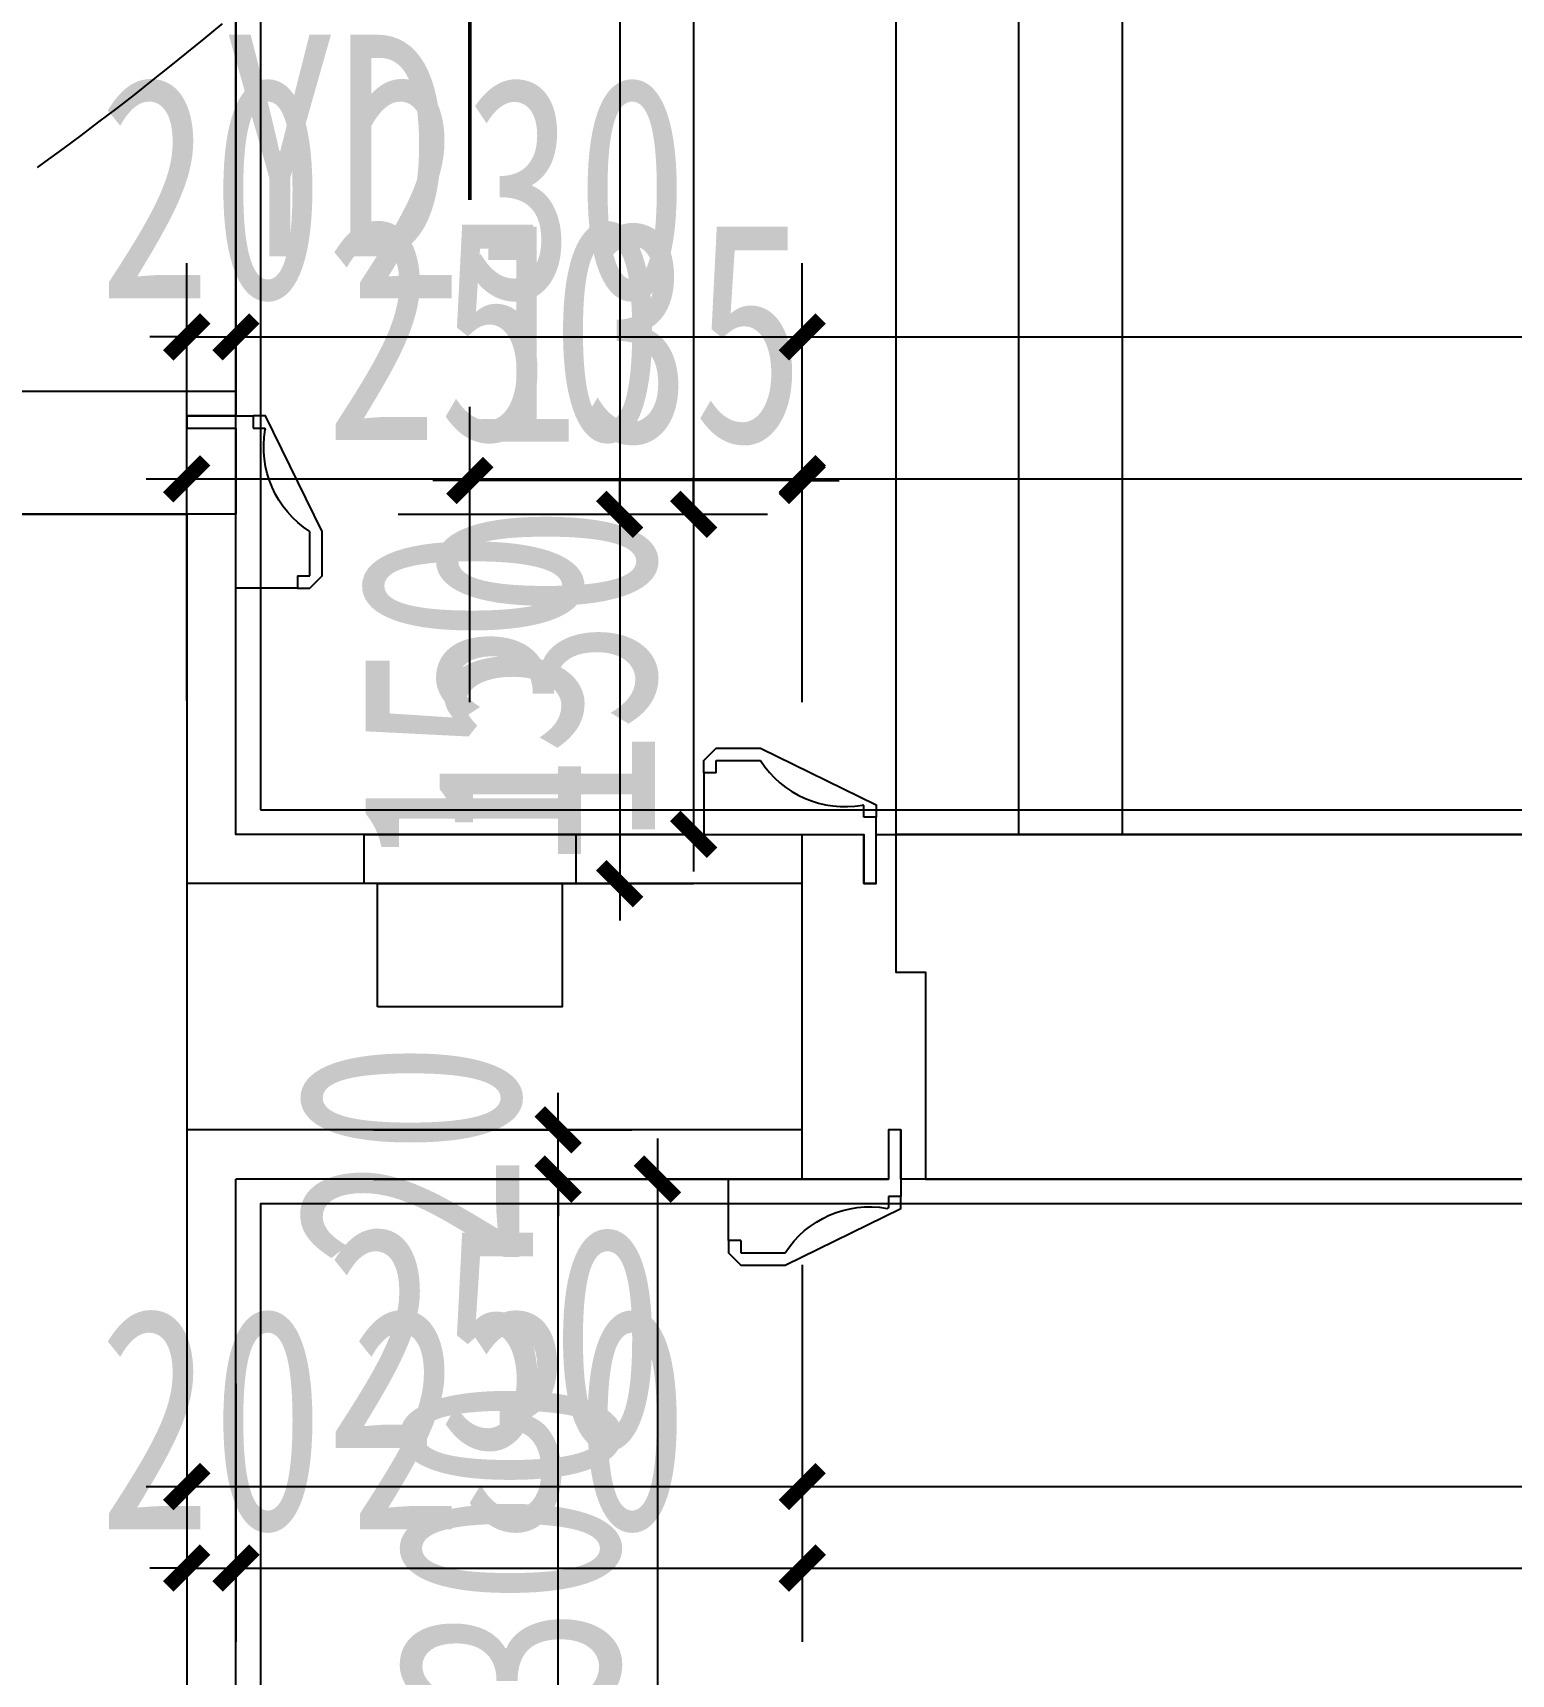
# Model space of a CAD drawing. Header units: millimetres. Extents: x -297 to 39764, y -29258 to 20315.
# Drawn here: x 9315 to 9915, y 10591 to 11258 of the extents above; entities that cross this region are included whole.
import ezdxf

# ---------------------------------------------------------------- set-up
doc = ezdxf.new("R2010")
doc.units = ezdxf.units.MM
doc.linetypes.add('DASH', pattern=[0.35, 0.25, -0.1])
doc.linetypes.add('HIDDEN', pattern=[9.525, 6.35, -3.175])
doc.layers.get('Defpoints').update_dxf_attribs({"color": 250})
for name, color, linetype in [('.P-墙体尺寸标注', 252, 'Continuous'), ('.p-灯具连线', 6, 'Continuous'), ('.P-装饰轮廓', 180, 'Continuous'), ('.P-门', 4, 'Continuous'), ('.P-门套', 141, 'Continuous'), ('.PC-天花造型', 163, 'Continuous'), ('.PF-地面轮廓细线', 75, 'Continuous'), ('.P完成面尺寸', 180, 'Continuous'), ('.ZD-强电开关', 183, 'Continuous'), ('.ZD-强电插座', 43, 'Continuous'), ('.ZD-插座标注', 252, 'Continuous'), ('A-Wall', 2, 'Continuous'), ('A-索引', 57, 'Continuous')]:
    doc.layers.add(name, color=color, linetype=linetype)
doc.styles.add('文字样式', font='', dxfattribs={"width": 0.75})
doc.styles.get('文字样式').set_extended_font_data('SimSun')
doc.dimstyles.new('西安1-40（内部尺寸）', dxfattribs={"dimscale": 30, "dimtxt": 3, "dimasz": 0.5, "dimexe": 1, "dimexo": 1, "dimgap": 0.5, "dimtad": 1, "dimdec": 0, "dimrnd": 5, "dimtxsty": '文字样式', "dimblk": 'ARCHTICK', "dimcen": 1, "dimdle": 0.55, "dimclrd": 252, "dimclre": 252, "dimclrt": 30, "dimadec": 0, "dimazin": 0, "dimtfac": 1, "dimtdec": 0, "dimtix": 1, "dimtmove": 2, "dimatfit": 3, "dimfxl": 5, "dimfxlon": 1, "dimarcsym": 0})

# ---------------------------------------------------------------- blocks, each defined once
blk = doc.blocks.new('A$C303A7B2C')
at = {"layer": '.P-门套', "ltscale": 300}
for p, q in [((-60, 25), (-60, 30)), ((-60, 30), (-42, 30)), ((-60, 25), (-65, 25)), ((-65, 25), (-65, 0)), ((0, 7), (0, 11.4)), ((5, 7), (0, 7)), ((5, -20), (5, 7)), ((-65, 0), (0, 0)), ((0, -20), (0, 0)), ((5, -20), (0, -20))]:
    blk.add_line(p, q, dxfattribs=at)
for centre, radius, start, end in [((-7.69, 52.05), 40.79, 212.7332, 280.03096), ((-0.5, 11.4), 0.5, 0, 100.03096)]:
    blk.add_arc(centre, radius, start, end, dxfattribs=at)
at = {"layer": 'A-索引', "color": 5}
blk.add_lwpolyline([(-65, 25), (-65, 30), (-60, 35), (-42, 35), (5, 12), (5, 7)], dxfattribs=at)
blk = doc.blocks.new('*U68')
at = {"layer": '.P-门套', "ltscale": 15}
blk.add_lwpolyline([(150, 760), (130, 760), (130, 765), (150, 765), (150, 800), (0, 800), (0, 775), (20, 775), (20, 770), (0, 770), (0, 762), (0, 762), (56, 762), (56, 750), (150, 750)], close=True, dxfattribs=at)
at = {"layer": '.P-门套', "linetype": 'ByBlock', "rotation": 270}
blk.add_blockref('A$C303A7B2C', (150, 765), dxfattribs=at)
blk = doc.blocks.new('*U566')
at = {"layer": '.P-门'}
blk.add_lwpolyline([(0, 88), (-724, 88), (-724, 38), (0, 38)], close=True, dxfattribs=at)
at = {"layer": '.P-门', "color": 250, "linetype": 'DASH', "ltscale": 15}
blk.add_arc((-1.11, 39.11), 722.89, 89.91184, 180.08816, dxfattribs=at)
at = {"layer": '.P-门套', "ltscale": 15}
blk.add_lwpolyline([(140, 40), (120, 40), (120, 35), (140, 35), (140, 0), (0, 0), (0, 25), (20, 25), (20, 30), (0, 30), (0, 38), (0, 38), (56, 38), (56, 50), (140, 50)], close=True, dxfattribs=at)
at = {"layer": '.P-门套', "linetype": 'ByBlock', "xscale": -1, "rotation": 270}
blk.add_blockref('A$C303A7B2C', (140, 35), dxfattribs=at)
at = {"layer": '.P-门套', "linetype": 'ByBlock', "rotation": 90}
blk.add_blockref('A$C303A7B2C', (0, 25), dxfattribs=at)
blk = doc.blocks.new('_ArchTick')
at = {"color": 0, "linetype": 'ByBlock', "const_width": 0.4}
blk.add_lwpolyline([(-0.5, -0.5), (0.5, 0.5)], dxfattribs=at)
blk = doc.blocks.new('*D340')
at = {"layer": '.P-墙体尺寸标注', "color": 252, "linetype": 'ByBlock', "lineweight": -2, "transparency": 16777216}
for p, q in [((9553.36, 11879.01), (9553.36, 11046.01)), ((9463.36, 11862.51), (9583.36, 11862.51)), ((9463.36, 11062.51), (9583.36, 11062.51))]:
    blk.add_line(p, q, dxfattribs=at)
at = {"layer": 'Defpoints', "color": 0, "linetype": 'ByBlock', "transparency": 16777216}
for p in [(9377.51, 11862.51), (9377.51, 11062.51, 0), (9553.36, 11062.51)]:
    blk.add_point(p, dxfattribs=at)
at = {"layer": '.P-墙体尺寸标注', "color": 252, "linetype": 'ByBlock', "lineweight": -2, "transparency": 16777216, "xscale": 15, "yscale": 15, "zscale": 15}
for p, rotation in [((9553.36, 11862.51), 90), ((9553.36, 11062.51), 270)]:
    blk.add_blockref('_ArchTick', p, dxfattribs=dict(at, rotation=rotation))
at = {"layer": '.P-墙体尺寸标注', "color": 30, "linetype": 'ByBlock', "transparency": 16777216, "insert": (9493.36, 11462.51), "char_height": 90, "attachment_point": 5, "rotation": 90, "style": '文字样式'}
blk.add_mtext('800', dxfattribs=at)
blk = doc.blocks.new('*D341')
at = {"layer": '.P-墙体尺寸标注', "color": 252, "linetype": 'ByBlock', "lineweight": -2, "transparency": 16777216}
for p, q in [((9553.36, 11062.51), (9553.36, 11077.51)), ((9463.36, 11062.51), (9583.36, 11062.51)), ((9553.36, 11062.51), (9553.36, 10912.51)), ((9463.36, 10912.51), (9583.36, 10912.51)), ((9553.36, 10912.51), (9553.36, 10897.51))]:
    blk.add_line(p, q, dxfattribs=at)
at = {"layer": 'Defpoints', "color": 0, "linetype": 'ByBlock', "transparency": 16777216}
for p in [(9377.51, 11062.51, 0), (9377.51, 10912.51, 0), (9553.36, 10912.51)]:
    blk.add_point(p, dxfattribs=at)
at = {"layer": '.P-墙体尺寸标注', "color": 252, "linetype": 'ByBlock', "lineweight": -2, "transparency": 16777216, "xscale": 15, "yscale": 15, "zscale": 15}
for p, rotation in [((9553.36, 11062.51), 270), ((9553.36, 10912.51), 90)]:
    blk.add_blockref('_ArchTick', p, dxfattribs=dict(at, rotation=rotation))
at = {"layer": '.P-墙体尺寸标注', "color": 30, "linetype": 'ByBlock', "transparency": 16777216, "insert": (9493.36, 10987.51), "char_height": 90, "attachment_point": 5, "rotation": 90, "style": '文字样式'}
blk.add_mtext('150', dxfattribs=at)
blk = doc.blocks.new('*D343')
at = {"layer": '.P-墙体尺寸标注', "color": 252, "linetype": 'ByBlock', "lineweight": -2, "transparency": 16777216}
for p, q in [((9377.51, 10757.63), (9377.51, 10637.63)), ((9627.51, 10757.63), (9627.51, 10637.63)), ((9361.01, 10667.63), (9644.01, 10667.63))]:
    blk.add_line(p, q, dxfattribs=at)
at = {"layer": 'Defpoints', "color": 0, "linetype": 'ByBlock', "transparency": 16777216}
for p in [(9377.51, 10812.51, 0), (9627.51, 10812.51, 0), (9627.51, 10667.63)]:
    blk.add_point(p, dxfattribs=at)
at = {"layer": '.P-墙体尺寸标注', "color": 252, "linetype": 'ByBlock', "lineweight": -2, "transparency": 16777216, "xscale": 15, "yscale": 15, "zscale": 15, "rotation": 180}
blk.add_blockref('_ArchTick', (9377.51, 10667.63), dxfattribs=at)
at = {"layer": '.P-墙体尺寸标注', "color": 252, "linetype": 'ByBlock', "lineweight": -2, "transparency": 16777216, "xscale": 15, "yscale": 15, "zscale": 15}
blk.add_blockref('_ArchTick', (9627.51, 10667.63), dxfattribs=at)
at = {"layer": '.P-墙体尺寸标注', "color": 30, "linetype": 'ByBlock', "transparency": 16777216, "insert": (9502.51, 10727.63), "char_height": 90, "attachment_point": 5, "style": '文字样式'}
blk.add_mtext('250', dxfattribs=at)
blk = doc.blocks.new('*D344')
at = {"layer": '.P-墙体尺寸标注', "color": 252, "linetype": 'ByBlock', "lineweight": -2, "transparency": 16777216}
for p, q in [((9627.51, 10757.63), (9627.51, 10637.63)), ((10427.51, 10757.63), (10427.51, 10637.63)), ((9611.01, 10667.63), (10444.01, 10667.63))]:
    blk.add_line(p, q, dxfattribs=at)
at = {"layer": 'Defpoints', "color": 0, "linetype": 'ByBlock', "transparency": 16777216}
for p in [(9627.51, 10812.51, 0), (10427.51, 10812.51, 0), (10427.51, 10667.63)]:
    blk.add_point(p, dxfattribs=at)
at = {"layer": '.P-墙体尺寸标注', "color": 252, "linetype": 'ByBlock', "lineweight": -2, "transparency": 16777216, "xscale": 15, "yscale": 15, "zscale": 15, "rotation": 180}
blk.add_blockref('_ArchTick', (9627.51, 10667.63), dxfattribs=at)
at = {"layer": '.P-墙体尺寸标注', "color": 252, "linetype": 'ByBlock', "lineweight": -2, "transparency": 16777216, "xscale": 15, "yscale": 15, "zscale": 15}
blk.add_blockref('_ArchTick', (10427.51, 10667.63), dxfattribs=at)
at = {"layer": '.P-墙体尺寸标注', "color": 30, "linetype": 'ByBlock', "transparency": 16777216, "insert": (10027.51, 10727.63), "char_height": 90, "attachment_point": 5, "style": '文字样式'}
blk.add_mtext('800', dxfattribs=at)
blk = doc.blocks.new('*D346')
at = {"layer": '.P-墙体尺寸标注', "color": 252, "linetype": 'ByBlock', "lineweight": -2, "transparency": 16777216}
for p, q in [((9377.51, 10986.93), (9377.51, 11106.93)), ((9627.51, 10986.93), (9627.51, 11106.93)), ((9361.01, 11076.93), (9644.01, 11076.93))]:
    blk.add_line(p, q, dxfattribs=at)
at = {"layer": 'Defpoints', "color": 0, "linetype": 'ByBlock', "transparency": 16777216}
for p in [(9627.51, 11076.93), (9377.51, 10912.51, 0), (9627.51, 10912.51, 0)]:
    blk.add_point(p, dxfattribs=at)
at = {"layer": '.P-墙体尺寸标注', "color": 252, "linetype": 'ByBlock', "lineweight": -2, "transparency": 16777216, "xscale": 15, "yscale": 15, "zscale": 15, "rotation": 180}
blk.add_blockref('_ArchTick', (9377.51, 11076.93), dxfattribs=at)
at = {"layer": '.P-墙体尺寸标注', "color": 252, "linetype": 'ByBlock', "lineweight": -2, "transparency": 16777216, "xscale": 15, "yscale": 15, "zscale": 15}
blk.add_blockref('_ArchTick', (9627.51, 11076.93), dxfattribs=at)
at = {"layer": '.P-墙体尺寸标注', "color": 30, "linetype": 'ByBlock', "transparency": 16777216, "insert": (9502.51, 11136.93), "char_height": 90, "attachment_point": 5, "style": '文字样式'}
blk.add_mtext('250', dxfattribs=at)
blk = doc.blocks.new('*D347')
at = {"layer": '.P-墙体尺寸标注', "color": 252, "linetype": 'ByBlock', "lineweight": -2, "transparency": 16777216}
for p, q in [((9627.51, 10986.93), (9627.51, 11106.93)), ((10427.51, 10986.93), (10427.51, 11106.93)), ((9611.01, 11076.93), (10444.01, 11076.93))]:
    blk.add_line(p, q, dxfattribs=at)
at = {"layer": 'Defpoints', "color": 0, "linetype": 'ByBlock', "transparency": 16777216}
for p in [(10427.51, 11076.93), (9627.51, 10912.51, 0), (10427.51, 10912.51, 0)]:
    blk.add_point(p, dxfattribs=at)
at = {"layer": '.P-墙体尺寸标注', "color": 252, "linetype": 'ByBlock', "lineweight": -2, "transparency": 16777216, "xscale": 15, "yscale": 15, "zscale": 15, "rotation": 180}
blk.add_blockref('_ArchTick', (9627.51, 11076.93), dxfattribs=at)
at = {"layer": '.P-墙体尺寸标注', "color": 252, "linetype": 'ByBlock', "lineweight": -2, "transparency": 16777216, "xscale": 15, "yscale": 15, "zscale": 15}
blk.add_blockref('_ArchTick', (10427.51, 11076.93), dxfattribs=at)
at = {"layer": '.P-墙体尺寸标注', "color": 30, "linetype": 'ByBlock', "transparency": 16777216, "insert": (10027.51, 11136.93), "char_height": 90, "attachment_point": 5, "style": '文字样式'}
blk.add_mtext('800', dxfattribs=at)
blk = doc.blocks.new('2312')
at = {"layer": '.ZD-强电开关', "color": 6, "linetype": 'ByBlock', "ltscale": 0.1}
for points in [[(-50, 43), (-50, -43), (-70, -43), (-70, 43)], [(0, -37.5), (-50, -37.5), (-50, 37.5), (0, 37.5)]]:
    blk.add_lwpolyline(points, close=True, dxfattribs=at)
blk = doc.blocks.new('墙面强电插座')
at = {"linetype": 'ByBlock'}
h = blk.add_hatch(color=256, dxfattribs=at)
h.dxf.hatch_style = 1
h.paths.add_polyline_path([(0, 120, 0.414214), (100, 220), (0, 220)])
h.paths.add_polyline_path([(0, 220), (-100, 220, 0.414214), (0, 120)])
blk.add_line((100, 220), (-100, 220), dxfattribs=at)
for p, q in [((0, 220), (0, 0)), ((-120, 120), (120, 120))]:
    blk.add_line(p, q)
at = {"const_width": 2}
for points in [[(0, 0), (0, 220)], [(-120, 120), (120, 120)]]:
    blk.add_lwpolyline(points, dxfattribs=at)
at = {"linetype": 'ByBlock'}
blk.add_arc((0, 220), 100, 180, 0, dxfattribs=at)
blk = doc.blocks.new('夜灯插座')
at = {"layer": '.ZD-强电插座', "xscale": -0.75, "yscale": 0.75, "zscale": 0.75}
blk.add_blockref('墙面强电插座', (240618.73, 62241.45), dxfattribs=at)
at = {"layer": '.ZD-强电插座', "style": '文字样式', "width": 0.75}
blk.add_attdef('YD', (240643.97, 62232.46), '', height=90, dxfattribs=at)
blk = doc.blocks.new('*D1145')
at = {"layer": '.ZD-插座标注', "color": 252, "linetype": 'ByBlock', "lineweight": -2, "transparency": 16777216}
for p, q in [((9492.51, 10986.22), (9492.51, 11106.22)), ((9627.51, 10986.22), (9627.51, 11106.22)), ((9492.51, 11076.22), (9477.51, 11076.22)), ((9627.51, 11076.22), (9492.51, 11076.22)), ((9627.51, 11076.22), (9642.51, 11076.22))]:
    blk.add_line(p, q, dxfattribs=at)
at = {"layer": 'Defpoints', "color": 0, "linetype": 'ByBlock', "transparency": 16777216}
for p in [(9492.51, 11076.22), (9492.51, 10912.51, 0), (9627.51, 10912.51, 0)]:
    blk.add_point(p, dxfattribs=at)
at = {"layer": '.ZD-插座标注', "color": 252, "linetype": 'ByBlock', "lineweight": -2, "transparency": 16777216, "xscale": 15, "yscale": 15, "zscale": 15}
blk.add_blockref('_ArchTick', (9492.51, 11076.22), dxfattribs=at)
at = {"layer": '.ZD-插座标注', "color": 252, "linetype": 'ByBlock', "lineweight": -2, "transparency": 16777216, "xscale": 15, "yscale": 15, "zscale": 15, "rotation": 180}
blk.add_blockref('_ArchTick', (9627.51, 11076.22), dxfattribs=at)
at = {"layer": '.ZD-插座标注', "color": 30, "linetype": 'ByBlock', "transparency": 16777216, "insert": (9560.01, 11136.22), "char_height": 90, "attachment_point": 5, "style": '文字样式'}
blk.add_mtext('135', dxfattribs=at)
blk = doc.blocks.new('*D1278')
at = {"layer": '.P完成面尺寸', "color": 252, "linetype": 'ByBlock', "lineweight": -2, "transparency": 16777216}
for p, q in [((9377.51, 10709.55), (9377.51, 10604.55)), ((9397.51, 10709.55), (9397.51, 10604.55)), ((9377.51, 10634.55), (9362.51, 10634.55)), ((9377.51, 10634.55), (9397.51, 10634.55)), ((9397.51, 10634.55), (9412.51, 10634.55))]:
    blk.add_line(p, q, dxfattribs=at)
at = {"layer": 'Defpoints', "color": 0, "linetype": 'ByBlock', "transparency": 16777216}
for p in [(9377.51, 10812.51, 0), (9397.51, 10792.51, 0), (9397.51, 10634.55)]:
    blk.add_point(p, dxfattribs=at)
at = {"layer": '.P完成面尺寸', "color": 252, "linetype": 'ByBlock', "lineweight": -2, "transparency": 16777216, "xscale": 15, "yscale": 15, "zscale": 15}
blk.add_blockref('_ArchTick', (9377.51, 10634.55), dxfattribs=at)
at = {"layer": '.P完成面尺寸', "color": 252, "linetype": 'ByBlock', "lineweight": -2, "transparency": 16777216, "xscale": 15, "yscale": 15, "zscale": 15, "rotation": 180}
blk.add_blockref('_ArchTick', (9397.51, 10634.55), dxfattribs=at)
at = {"layer": '.P完成面尺寸', "color": 30, "linetype": 'ByBlock', "transparency": 16777216, "insert": (9387.51, 10694.55), "char_height": 90, "attachment_point": 5, "style": '文字样式'}
blk.add_mtext('20', dxfattribs=at)
blk = doc.blocks.new('*D1279')
at = {"layer": '.P完成面尺寸', "color": 252, "linetype": 'ByBlock', "lineweight": -2, "transparency": 16777216}
for p, q in [((9397.51, 10709.55), (9397.51, 10604.55)), ((9627.51, 10709.55), (9627.51, 10604.55)), ((9381.01, 10634.55), (9644.01, 10634.55))]:
    blk.add_line(p, q, dxfattribs=at)
at = {"layer": 'Defpoints', "color": 0, "linetype": 'ByBlock', "transparency": 16777216}
for p in [(9397.51, 10792.51, 0), (9627.51, 10792.51, 0), (9627.51, 10634.55)]:
    blk.add_point(p, dxfattribs=at)
at = {"layer": '.P完成面尺寸', "color": 252, "linetype": 'ByBlock', "lineweight": -2, "transparency": 16777216, "xscale": 15, "yscale": 15, "zscale": 15, "rotation": 180}
blk.add_blockref('_ArchTick', (9397.51, 10634.55), dxfattribs=at)
at = {"layer": '.P完成面尺寸', "color": 252, "linetype": 'ByBlock', "lineweight": -2, "transparency": 16777216, "xscale": 15, "yscale": 15, "zscale": 15}
blk.add_blockref('_ArchTick', (9627.51, 10634.55), dxfattribs=at)
at = {"layer": '.P完成面尺寸', "color": 30, "linetype": 'ByBlock', "transparency": 16777216, "insert": (9512.51, 10694.55), "char_height": 90, "attachment_point": 5, "style": '文字样式'}
blk.add_mtext('230', dxfattribs=at)
blk = doc.blocks.new('*D1280')
at = {"layer": '.P完成面尺寸', "color": 252, "linetype": 'ByBlock', "lineweight": -2, "transparency": 16777216}
for p, q in [((9627.51, 10709.55), (9627.51, 10604.55)), ((10427.51, 10709.55), (10427.51, 10604.55)), ((9611.01, 10634.55), (10444.01, 10634.55))]:
    blk.add_line(p, q, dxfattribs=at)
at = {"layer": 'Defpoints', "color": 0, "linetype": 'ByBlock', "transparency": 16777216}
for p in [(9627.51, 10792.51, 0), (10427.51, 10792.51, 0), (10427.51, 10634.55)]:
    blk.add_point(p, dxfattribs=at)
at = {"layer": '.P完成面尺寸', "color": 252, "linetype": 'ByBlock', "lineweight": -2, "transparency": 16777216, "xscale": 15, "yscale": 15, "zscale": 15, "rotation": 180}
blk.add_blockref('_ArchTick', (9627.51, 10634.55), dxfattribs=at)
at = {"layer": '.P完成面尺寸', "color": 252, "linetype": 'ByBlock', "lineweight": -2, "transparency": 16777216, "xscale": 15, "yscale": 15, "zscale": 15}
blk.add_blockref('_ArchTick', (10427.51, 10634.55), dxfattribs=at)
at = {"layer": '.P完成面尺寸', "color": 30, "linetype": 'ByBlock', "transparency": 16777216, "insert": (10027.51, 10694.55), "char_height": 90, "attachment_point": 5, "style": '文字样式'}
blk.add_mtext('800', dxfattribs=at)
blk = doc.blocks.new('*D1283')
at = {"layer": '.P完成面尺寸', "color": 252, "linetype": 'ByBlock', "lineweight": -2, "transparency": 16777216}
for p, q in [((9528.34, 9366.01), (9528.34, 10809.01)), ((9453.34, 10792.51), (9558.34, 10792.51)), ((9453.34, 9382.51), (9558.34, 9382.51))]:
    blk.add_line(p, q, dxfattribs=at)
at = {"layer": 'Defpoints', "color": 0, "linetype": 'ByBlock', "transparency": 16777216}
for p in [(9397.51, 10792.51, 0), (9528.34, 10792.51), (9397.51, 9382.51, 0)]:
    blk.add_point(p, dxfattribs=at)
at = {"layer": '.P完成面尺寸', "color": 252, "linetype": 'ByBlock', "lineweight": -2, "transparency": 16777216, "xscale": 15, "yscale": 15, "zscale": 15}
for p, rotation in [((9528.34, 10792.51), 90), ((9528.34, 9382.51), 270)]:
    blk.add_blockref('_ArchTick', p, dxfattribs=dict(at, rotation=rotation))
at = {"layer": '.P完成面尺寸', "color": 30, "linetype": 'ByBlock', "transparency": 16777216, "insert": (9468.34, 10087.51), "char_height": 90, "attachment_point": 5, "rotation": 90, "style": '文字样式'}
blk.add_mtext('1410', dxfattribs=at)
blk = doc.blocks.new('*D1284')
at = {"layer": '.P完成面尺寸', "color": 252, "linetype": 'ByBlock', "lineweight": -2, "transparency": 16777216}
for p, q in [((9528.34, 10812.51), (9528.34, 10827.51)), ((9453.34, 10812.51), (9558.34, 10812.51)), ((9528.34, 10792.51), (9528.34, 10812.51)), ((9453.34, 10792.51), (9558.34, 10792.51)), ((9528.34, 10792.51), (9528.34, 10777.51))]:
    blk.add_line(p, q, dxfattribs=at)
at = {"layer": 'Defpoints', "color": 0, "linetype": 'ByBlock', "transparency": 16777216}
for p in [(9377.51, 10812.51, 0), (9528.34, 10812.51), (9397.51, 10792.51, 0)]:
    blk.add_point(p, dxfattribs=at)
at = {"layer": '.P完成面尺寸', "color": 252, "linetype": 'ByBlock', "lineweight": -2, "transparency": 16777216, "xscale": 15, "yscale": 15, "zscale": 15}
for p, rotation in [((9528.34, 10812.51), 270), ((9528.34, 10792.51), 90)]:
    blk.add_blockref('_ArchTick', p, dxfattribs=dict(at, rotation=rotation))
at = {"layer": '.P完成面尺寸', "color": 30, "linetype": 'ByBlock', "transparency": 16777216, "insert": (9468.34, 10802.51), "char_height": 90, "attachment_point": 5, "rotation": 90, "style": '文字样式'}
blk.add_mtext('20', dxfattribs=at)
blk = doc.blocks.new('*D1341')
at = {"layer": '.P完成面尺寸', "color": 252, "linetype": 'ByBlock', "lineweight": -2, "transparency": 16777216}
for p, q in [((9377.51, 11059.56), (9377.51, 11164.56)), ((9397.51, 11059.56), (9397.51, 11164.56)), ((9377.51, 11134.56), (9362.51, 11134.56)), ((9377.51, 11134.56), (9397.51, 11134.56)), ((9397.51, 11134.56), (9412.51, 11134.56))]:
    blk.add_line(p, q, dxfattribs=at)
at = {"layer": 'Defpoints', "color": 0, "linetype": 'ByBlock', "transparency": 16777216}
for p in [(9397.51, 11134.56), (9397.51, 10932.51, 0), (9377.51, 10912.51, 0)]:
    blk.add_point(p, dxfattribs=at)
at = {"layer": '.P完成面尺寸', "color": 252, "linetype": 'ByBlock', "lineweight": -2, "transparency": 16777216, "xscale": 15, "yscale": 15, "zscale": 15}
blk.add_blockref('_ArchTick', (9377.51, 11134.56), dxfattribs=at)
at = {"layer": '.P完成面尺寸', "color": 252, "linetype": 'ByBlock', "lineweight": -2, "transparency": 16777216, "xscale": 15, "yscale": 15, "zscale": 15, "rotation": 180}
blk.add_blockref('_ArchTick', (9397.51, 11134.56), dxfattribs=at)
at = {"layer": '.P完成面尺寸', "color": 30, "linetype": 'ByBlock', "transparency": 16777216, "insert": (9387.51, 11194.56), "char_height": 90, "attachment_point": 5, "style": '文字样式'}
blk.add_mtext('20', dxfattribs=at)
blk = doc.blocks.new('*D1342')
at = {"layer": '.P完成面尺寸', "color": 252, "linetype": 'ByBlock', "lineweight": -2, "transparency": 16777216}
for p, q in [((9397.51, 11059.56), (9397.51, 11164.56)), ((9627.51, 11059.56), (9627.51, 11164.56)), ((9381.01, 11134.56), (9644.01, 11134.56))]:
    blk.add_line(p, q, dxfattribs=at)
at = {"layer": 'Defpoints', "color": 0, "linetype": 'ByBlock', "transparency": 16777216}
for p in [(9627.51, 11134.56), (9397.51, 10932.51, 0), (9627.51, 10932.51, 0)]:
    blk.add_point(p, dxfattribs=at)
at = {"layer": '.P完成面尺寸', "color": 252, "linetype": 'ByBlock', "lineweight": -2, "transparency": 16777216, "xscale": 15, "yscale": 15, "zscale": 15, "rotation": 180}
blk.add_blockref('_ArchTick', (9397.51, 11134.56), dxfattribs=at)
at = {"layer": '.P完成面尺寸', "color": 252, "linetype": 'ByBlock', "lineweight": -2, "transparency": 16777216, "xscale": 15, "yscale": 15, "zscale": 15}
blk.add_blockref('_ArchTick', (9627.51, 11134.56), dxfattribs=at)
at = {"layer": '.P完成面尺寸', "color": 30, "linetype": 'ByBlock', "transparency": 16777216, "insert": (9512.51, 11194.56), "char_height": 90, "attachment_point": 5, "style": '文字样式'}
blk.add_mtext('230', dxfattribs=at)
blk = doc.blocks.new('*D1343')
at = {"layer": '.P完成面尺寸', "color": 252, "linetype": 'ByBlock', "lineweight": -2, "transparency": 16777216}
for p, q in [((9627.51, 11059.56), (9627.51, 11164.56)), ((10427.51, 11059.56), (10427.51, 11164.56)), ((9611.01, 11134.56), (10444.01, 11134.56))]:
    blk.add_line(p, q, dxfattribs=at)
at = {"layer": 'Defpoints', "color": 0, "linetype": 'ByBlock', "transparency": 16777216}
for p in [(10427.51, 11134.56), (9627.51, 10932.51, 0), (10427.51, 10912.51, 0)]:
    blk.add_point(p, dxfattribs=at)
at = {"layer": '.P完成面尺寸', "color": 252, "linetype": 'ByBlock', "lineweight": -2, "transparency": 16777216, "xscale": 15, "yscale": 15, "zscale": 15, "rotation": 180}
blk.add_blockref('_ArchTick', (9627.51, 11134.56), dxfattribs=at)
at = {"layer": '.P完成面尺寸', "color": 252, "linetype": 'ByBlock', "lineweight": -2, "transparency": 16777216, "xscale": 15, "yscale": 15, "zscale": 15}
blk.add_blockref('_ArchTick', (10427.51, 11134.56), dxfattribs=at)
at = {"layer": '.P完成面尺寸', "color": 30, "linetype": 'ByBlock', "transparency": 16777216, "insert": (10027.51, 11194.56), "char_height": 90, "attachment_point": 5, "style": '文字样式'}
blk.add_mtext('800', dxfattribs=at)
blk = doc.blocks.new('*D1347')
at = {"layer": '.P完成面尺寸', "color": 252, "linetype": 'ByBlock', "lineweight": -2, "transparency": 16777216}
for p, q in [((9583.4, 11879.01), (9583.4, 11046.01)), ((9508.4, 11862.51), (9613.4, 11862.51)), ((9508.4, 11062.51), (9613.4, 11062.51))]:
    blk.add_line(p, q, dxfattribs=at)
at = {"layer": 'Defpoints', "color": 0, "linetype": 'ByBlock', "transparency": 16777216}
for p in [(9397.51, 11862.51, 0), (9397.51, 11062.51, 0), (9583.4, 11062.51)]:
    blk.add_point(p, dxfattribs=at)
at = {"layer": '.P完成面尺寸', "color": 252, "linetype": 'ByBlock', "lineweight": -2, "transparency": 16777216, "xscale": 15, "yscale": 15, "zscale": 15}
for p, rotation in [((9583.4, 11862.51), 90), ((9583.4, 11062.51), 270)]:
    blk.add_blockref('_ArchTick', p, dxfattribs=dict(at, rotation=rotation))
at = {"layer": '.P完成面尺寸', "color": 30, "linetype": 'ByBlock', "transparency": 16777216, "insert": (9523.4, 11462.51), "char_height": 90, "attachment_point": 5, "rotation": 90, "style": '文字样式'}
blk.add_mtext('800', dxfattribs=at)
blk = doc.blocks.new('*D1348')
at = {"layer": '.P完成面尺寸', "color": 252, "linetype": 'ByBlock', "lineweight": -2, "transparency": 16777216}
for p, q in [((9583.4, 11062.51), (9583.4, 11077.51)), ((9508.4, 11062.51), (9613.4, 11062.51)), ((9583.4, 11062.51), (9583.4, 10932.51)), ((9508.4, 10932.51), (9613.4, 10932.51)), ((9583.4, 10932.51), (9583.4, 10917.51))]:
    blk.add_line(p, q, dxfattribs=at)
at = {"layer": 'Defpoints', "color": 0, "linetype": 'ByBlock', "transparency": 16777216}
for p in [(9397.51, 11062.51, 0), (9397.51, 10932.51, 0), (9583.4, 10932.51)]:
    blk.add_point(p, dxfattribs=at)
at = {"layer": '.P完成面尺寸', "color": 252, "linetype": 'ByBlock', "lineweight": -2, "transparency": 16777216, "xscale": 15, "yscale": 15, "zscale": 15}
for p, rotation in [((9583.4, 11062.51), 270), ((9583.4, 10932.51), 90)]:
    blk.add_blockref('_ArchTick', p, dxfattribs=dict(at, rotation=rotation))
at = {"layer": '.P完成面尺寸', "color": 30, "linetype": 'ByBlock', "transparency": 16777216, "insert": (9523.4, 10997.51), "char_height": 90, "attachment_point": 5, "rotation": 90, "style": '文字样式'}
blk.add_mtext('130', dxfattribs=at)
blk = doc.blocks.new('*D1461')
at = {"layer": '.PF-地面轮廓细线', "color": 252, "linetype": 'ByBlock', "lineweight": -2, "transparency": 16777216}
for p, q in [((9568.66, 10809.01), (9568.66, 10476.01)), ((9493.66, 10792.51), (9598.66, 10792.51)), ((9493.66, 10492.51), (9598.66, 10492.51))]:
    blk.add_line(p, q, dxfattribs=at)
at = {"layer": 'Defpoints', "color": 0, "linetype": 'ByBlock', "transparency": 16777216}
for p in [(9448.89, 10792.51, 0), (9448.89, 10492.51, 0), (9568.66, 10492.51)]:
    blk.add_point(p, dxfattribs=at)
at = {"layer": '.PF-地面轮廓细线', "color": 252, "linetype": 'ByBlock', "lineweight": -2, "transparency": 16777216, "xscale": 15, "yscale": 15, "zscale": 15}
for p, rotation in [((9568.66, 10792.51), 90), ((9568.66, 10492.51), 270)]:
    blk.add_blockref('_ArchTick', p, dxfattribs=dict(at, rotation=rotation))
at = {"layer": '.PF-地面轮廓细线', "color": 30, "linetype": 'ByBlock', "transparency": 16777216, "insert": (9508.66, 10642.51), "char_height": 90, "attachment_point": 5, "rotation": 90, "style": '文字样式'}
blk.add_mtext('300', dxfattribs=at)

msp = doc.modelspace()

# ---------------------------------------------------------------- linework, layer by layer
at = {"layer": '.p-灯具连线', "color": 6, "linetype": 'HIDDEN', "ltscale": 15, "elevation": 0}
msp.add_lwpolyline([(7958.18, 10462.51, 0.30787), (8461.45, 10887.99, -1.038467), (8514.29, 10944.81, 0.216805), (9542.09, 11408.4, 2.181052)], format="xyb", dxfattribs=at)
at = {"layer": '.P-装饰轮廓'}
for p in [(9397.51, 9382.51, 0), (9627.51, 10792.51, 0)]:
    msp.add_line(p, (9397.51, 10792.51, 0), dxfattribs=at)
at = {"layer": '.P-装饰轮廓', "elevation": 0}
msp.add_lwpolyline([(9587.51, 10932.51), (9397.51, 10932.51), (9397.51, 11062.51)], dxfattribs=at)
at = {"layer": '.PC-天花造型', "color": 8}
for p, q in [((9397.51, 11812.51, 0), (9397.51, 11112.51, 0)), ((9665.51, 10932.51, 0), (10389.51, 10932.51, 0)), ((10377.51, 10792.51, 0), (9677.51, 10792.51, 0))]:
    msp.add_line(p, q, dxfattribs=at)
at = {"layer": '.PC-天花造型', "elevation": 0}
msp.add_lwpolyline([(14447.51, 4482.51), (14447.51, 8042.51), (14607.51, 8042.51), (14607.51, 7692.51), (16247.51, 7692.51), (16247.51, 8042.51), (17447.51, 8042.51), (17447.51, 9082.51), (13347.51, 9082.51), (13347.51, 11982.51), (9407.51, 11982.51), (9407.51, 10942.51), (10607.51, 10942.51), (10607.51, 4482.51)], dxfattribs=at)
msp.add_lwpolyline([(9407.51, 9392.51), (10447.51, 9392.51), (10447.51, 10782.51), (9407.51, 10782.51)], close=True, dxfattribs=at)
at = {"layer": '.PF-地面轮廓细线', "color": 250, "linetype": 'ByBlock'}
msp.add_line((9757.51, 10932.51, 0), (9757.51, 11992.51, 0), dxfattribs=at)
at = {"layer": '.PF-地面轮廓细线', "color": 8, "linetype": 'ByBlock'}
for p, q in [((9397.51, 11112.51, 0), (9397.51, 11812.51, 0)), ((10389.51, 10932.51, 0), (9665.51, 10932.51, 0)), ((9677.51, 10792.51, 0), (10377.51, 10792.51, 0))]:
    msp.add_line(p, q, dxfattribs=at)
at = {"layer": '.ZD-强电开关', "color": 1, "elevation": 0}
msp.add_lwpolyline([(9492.51, 10932.51, 0, 25, 0), (9492.51, 11052.51, 0, 0, 0), (9492.51, 11190.22, 0, 0, 0), (9634.01, 11190.22, 0, 0, 0), (9634.01, 11387.19, 0, 0, 0)], format="xyseb", dxfattribs=at)
at = {"layer": 'A-Wall', "color": 7}
for p, q in [((9627.51, 10912.51, 0), (9377.51, 10912.51, 0)), ((9627.51, 10812.51, 0), (9627.51, 10912.51, 0)), ((9627.51, 10812.51, 0), (9377.51, 10812.51, 0))]:
    msp.add_line(p, q, dxfattribs=at)
at = {"layer": 'A-Wall', "color": 7, "elevation": 0}
msp.add_lwpolyline([(9277.51, 9912.51), (9277.51, 11062.51), (9377.51, 11062.51), (9377.51, 9362.51)], dxfattribs=at)

# ---------------------------------------------------------------- block references
at = {"layer": '.P-门套', "xscale": -1, "rotation": 180}
msp.add_blockref('*U68', (9247.51, 11862.51, 0), dxfattribs=at)
at = {"layer": '.P-门套', "rotation": 270}
msp.add_blockref('*U566', (9627.51, 10932.51, 0), dxfattribs=at)
at = {"layer": '.ZD-强电开关', "color": 4, "linetype": 'ByBlock', "rotation": 270}
msp.add_blockref('2312', (9492.51, 10862.51, 0), dxfattribs=at)
at = {"layer": '.ZD-强电插座', "extrusion": (0, 0, -1)}
ref = msp.add_blockref('夜灯插座', (231126.22, -51051.24, 0), dxfattribs=dict(at, xscale=-1, zscale=-1))
ref.add_attrib('YD', 'YD', (9392.36, 11167.29, 0), dxfattribs={"height": 90, "style": '文字样式', "width": 0.75})

# ---------------------------------------------------------------- dimensions: what is measured, and where the dimension line sits
at = {"layer": '.P-墙体尺寸标注', "color": 1, "linetype": 'ByBlock'}
for base, p1, p2, picture, middle in [((9553.36, 11062.51), (9377.51, 11862.51), (9377.51, 11062.51, 0), '*D340', (9493.36, 11462.51)), ((9553.36, 10912.51), (9377.51, 11062.51, 0), (9377.51, 10912.51, 0), '*D341', (9493.36, 10987.51))]:
    dim = msp.add_linear_dim(base=base, p1=p1, p2=p2, angle=90, dimstyle='西安1-40（内部尺寸）', override={"dimfxl": 3}, dxfattribs=at)
    dim.commit()
    dim.dimension.update_dxf_attribs({"geometry": picture, "text_midpoint": middle})
for base, p1, p2, picture, middle in [((9627.51, 11076.93), (9377.51, 10912.51, 0), (9627.51, 10912.51, 0), '*D346', (9502.51, 11136.93)), ((10427.51, 11076.93), (9627.51, 10912.51, 0), (10427.51, 10912.51, 0), '*D347', (10027.51, 11136.93)), ((9627.51, 10667.63), (9377.51, 10812.51, 0), (9627.51, 10812.51, 0), '*D343', (9502.51, 10727.63)), ((10427.51, 10667.63), (9627.51, 10812.51, 0), (10427.51, 10812.51, 0), '*D344', (10027.51, 10727.63))]:
    dim = msp.add_linear_dim(base=base, p1=p1, p2=p2, dimstyle='西安1-40（内部尺寸）', override={"dimfxl": 3}, dxfattribs=at)
    dim.commit()
    dim.dimension.update_dxf_attribs({"geometry": picture, "text_midpoint": middle})
at = {"layer": '.PF-地面轮廓细线', "color": 1, "linetype": 'ByBlock'}
dim = msp.add_linear_dim(base=(9568.66, 10492.51), p1=(9448.89, 10792.51, 0), p2=(9448.89, 10492.51, 0), angle=90, dimstyle='西安1-40（内部尺寸）', override={"dimfxl": 2.5}, dxfattribs=at)
dim.commit()
dim.dimension.update_dxf_attribs({"geometry": '*D1461', "text_midpoint": (9508.66, 10642.51)})
at = {"layer": '.P完成面尺寸', "color": 1, "linetype": 'ByBlock'}
for base, p1, p2, picture, middle in [((9583.4, 11062.51), (9397.51, 11862.51, 0), (9397.51, 11062.51, 0), '*D1347', (9523.4, 11462.51)), ((9583.4, 10932.51), (9397.51, 11062.51, 0), (9397.51, 10932.51, 0), '*D1348', (9523.4, 10997.51)), ((9528.34, 10812.51), (9397.51, 10792.51, 0), (9377.51, 10812.51, 0), '*D1284', (9468.34, 10802.51)), ((9528.34, 10792.51), (9397.51, 9382.51, 0), (9397.51, 10792.51, 0), '*D1283', (9468.34, 10087.51))]:
    dim = msp.add_linear_dim(base=base, p1=p1, p2=p2, angle=90, dimstyle='西安1-40（内部尺寸）', override={"dimfxl": 2.5}, dxfattribs=at)
    dim.commit()
    dim.dimension.update_dxf_attribs({"geometry": picture, "text_midpoint": middle})
for base, p1, p2, picture, middle in [((9397.51, 11134.56), (9377.51, 10912.51, 0), (9397.51, 10932.51, 0), '*D1341', (9387.51, 11194.56)), ((9627.51, 11134.56), (9397.51, 10932.51, 0), (9627.51, 10932.51, 0), '*D1342', (9512.51, 11194.56)), ((10427.51, 11134.56), (9627.51, 10932.51, 0), (10427.51, 10912.51, 0), '*D1343', (10027.51, 11194.56)), ((9397.51, 10634.55), (9377.51, 10812.51, 0), (9397.51, 10792.51, 0), '*D1278', (9387.51, 10694.55)), ((9627.51, 10634.55), (9397.51, 10792.51, 0), (9627.51, 10792.51, 0), '*D1279', (9512.51, 10694.55)), ((10427.51, 10634.55), (9627.51, 10792.51, 0), (10427.51, 10792.51, 0), '*D1280', (10027.51, 10694.55))]:
    dim = msp.add_linear_dim(base=base, p1=p1, p2=p2, dimstyle='西安1-40（内部尺寸）', override={"dimfxl": 2.5}, dxfattribs=at)
    dim.commit()
    dim.dimension.update_dxf_attribs({"geometry": picture, "text_midpoint": middle})
at = {"layer": '.ZD-插座标注', "color": 1, "linetype": 'ByBlock'}
dim = msp.add_linear_dim(base=(9492.51, 11076.22), p1=(9627.51, 10912.51, 0), p2=(9492.51, 10912.51, 0), dimstyle='西安1-40（内部尺寸）', override={"dimfxl": 3}, dxfattribs=at)
dim.commit()
dim.dimension.update_dxf_attribs({"geometry": '*D1145', "text_midpoint": (9560.01, 11136.22)})

doc.saveas('drawing.dxf')
